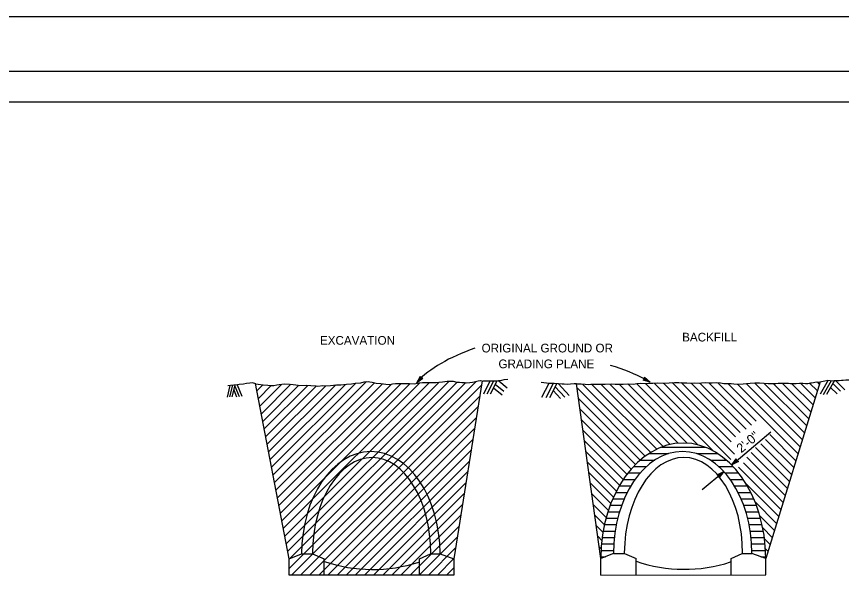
# Model space of a CAD drawing. Extents: x -894 to 866, y -476 to 714.
# Drawn here: x -142 to 529, y 251 to 714 of the extents above; entities that cross this region are included whole.
import ezdxf

# ---------------------------------------------------------------- set-up
doc = ezdxf.new("R2010")
doc.units = 0
for name, color, linetype in [('10 Sheet Format', 7, 'Continuous'), ('56 Stage 3 Anno', 7, 'Continuous'), ('57 Undefined', 7, 'Continuous'), ('59 Sndwall Anno', 7, 'Continuous'), ('60 Nongeo Data', 7, 'Continuous')]:
    doc.layers.add(name, color=color, linetype=linetype)

msp = doc.modelspace()

# ---------------------------------------------------------------- linework, layer by layer
at = {"layer": '10 Sheet Format'}
msp.add_line((-813.4509, 643.9567), (811.5452, 643.9567), dxfattribs=at)
for points in [[(-894.0439, 713.5635), (865.9554, 713.5635), (865.9554, -476.436), (-894.0439, -476.436)], [(-863.429, 668.9588), (836.571, 668.9588), (836.571, -431.0412), (-863.429, -431.0412)], [(-863.429, 668.9588), (836.571, 668.9588), (836.571, -431.0412), (-863.429, -431.0412)]]:
    msp.add_lwpolyline(points, close=True, dxfattribs=at)
at = {"layer": '56 Stage 3 Anno'}
for p, q in [((183.4337, 415.3131), (186.6164, 420.5705)), ((188.5467, 418.7261), (183.4337, 415.3131)), ((188.14, 418.8154), (184.3872, 416.3103)), ((184.3919, 416.3213), (186.714, 420.1524)), ((185.3435, 417.3091), (186.8419, 419.7847)), ((187.7187, 418.8946), (185.3435, 417.3091)), ((186.2982, 418.3076), (186.9396, 419.3666)), ((187.3463, 419.0068), (186.2982, 418.3076)), ((186.6164, 420.5705), (187.0254, 419.0729)), ((186.6164, 420.5701), (186.6164, 420.5701)), ((187.0254, 419.0729), (188.5467, 418.7261)), ((188.5467, 418.7261), (188.5467, 418.7261)), ((367.5766, 417.4816), (368.9199, 418.2591)), ((373.4719, 415.745), (367.5766, 417.4816)), ((367.5766, 417.4816), (367.5766, 417.4816)), ((372.2526, 416.4143), (367.9561, 417.6824)), ((371.0546, 417.0824), (368.2786, 417.9005)), ((369.8459, 417.7513), (368.6581, 418.1013)), ((368.9199, 418.2591), (368.8676, 419.8186)), ((368.8676, 419.8186), (368.8676, 419.8186)), ((368.8676, 419.8186), (373.4719, 415.745)), ((368.8849, 419.4024), (372.2644, 416.4127)), ((368.9026, 418.5859), (369.8459, 417.7513)), ((368.916, 418.9749), (371.0546, 417.0824)), ((183.4337, 415.3131), (183.4337, 415.3131)), ((373.4719, 415.745), (373.4719, 415.745)), ((439.6647, 348.4376), (471.5108, 375.2476)), ((439.6647, 348.4376), (443.3981, 353.3195)), ((445.1178, 351.2766), (439.6647, 348.4376)), ((444.7229, 351.4093), (440.721, 349.3258)), ((440.7269, 349.336), (443.4501, 352.8931)), ((441.7796, 350.2152), (443.5375, 352.5136)), ((444.3127, 351.5341), (441.7796, 350.2152)), ((442.8371, 351.1041), (443.5895, 352.0876)), ((443.9544, 351.6856), (442.8371, 351.1041)), ((443.3981, 353.3191), (443.3981, 353.3191)), ((443.3981, 353.3191), (443.643, 351.7864)), ((443.643, 351.7864), (445.1178, 351.2766)), ((445.1178, 351.2766), (445.1178, 351.2766)), ((415.7978, 328.3443), (433.3434, 343.1156)), ((427.8903, 340.2762), (433.3434, 343.1156)), ((433.3434, 343.1156), (429.61, 338.2337)), ((433.3434, 343.1156), (433.3434, 343.1156)), ((439.6647, 348.4376), (439.6647, 348.4376)), ((429.3655, 339.7664), (427.8903, 340.2762)), ((427.8903, 340.2762), (427.8903, 340.2762)), ((428.2852, 340.1435), (432.2875, 342.2274)), ((428.6958, 340.0191), (431.2285, 341.338)), ((429.0537, 339.8672), (430.171, 340.449)), ((429.61, 338.2337), (429.3655, 339.7664)), ((430.171, 340.449), (429.4186, 339.4656)), ((431.2285, 341.338), (429.4706, 339.0392)), ((432.2816, 342.2172), (429.5584, 338.6601)), ((429.61, 338.2337), (429.61, 338.2337))]:
    msp.add_line(p, q, dxfattribs=at)
for centre, start_param, end_param in [((312.6901, 397.6451), 5.32422268, 5.87601832), ((256.5204, 378.922), 3.74821155, 4.04017096)]:
    msp.add_ellipse(centre, major_axis=(-139.0475, -5.7822), ratio=0.43166708, start_param=start_param, end_param=end_param, dxfattribs=at)
at = {"layer": '59 Sndwall Anno'}
for p, q in [((242.982, 416.7068), (237.7237, 406.1525)), ((245.8174, 416.5009), (240.5592, 405.9462)), ((248.4981, 416.5524), (243.2403, 405.9977)), ((250.1186, 416.7698), (257.067, 411.0879)), ((518.12, 417.319), (511.7563, 405.9127)), ((520.5432, 417.0095), (514.1795, 405.6032)), ((523.2755, 417.2158), (516.9118, 405.8095)), ((524.0145, 417.145), (531.7031, 409.4714)), ((31.5545, 413.1064), (29.2052, 403.5938)), ((33.5651, 413.3127), (31.2159, 403.8001)), ((35.5241, 413.4158), (33.1753, 403.9029)), ((34.597, 409.5387), (36.8918, 403.9781)), ((35.4733, 412.6835), (38.9891, 404.1651)), ((37.2777, 413.6115), (41.1147, 404.3155)), ((245.943, 411.1505), (252.891, 405.4682)), ((247.3863, 414.2438), (254.3343, 408.5615)), ((291.0138, 414.8233), (284.8484, 403.2466)), ((294.5709, 414.7717), (288.4059, 403.195)), ((297.5094, 414.617), (291.3445, 403.0403)), ((296.2102, 412.1544), (303.9248, 403.6253)), ((298.7878, 414.5772), (307.5767, 404.8599)), ((520.0964, 411.4741), (525.3594, 406.221)), ((522.0039, 414.6706), (528.0928, 408.5934)), ((294.5087, 409.0095), (300.4319, 402.4607)), ((194.8152, 276.4358), (194.8148, 276.1756)), ((202.4392, 276.4354), (202.4392, 276.1893)), ((448.4835, 276.5382), (448.4859, 276.3157)), ((456.1075, 276.5374), (456.1036, 276.3157)), ((185.1545, 269.3177), (185.616, 269.4858)), ((438.8229, 269.4201), (439.3092, 269.576))]:
    msp.add_line(p, q, dxfattribs=at)
for points in [[(66.563, 340.2746), (142.5172, 416.2288)], [(77.2634, 284.1539), (209.8112, 416.7017)], [(79.5764, 264.1929), (231.8344, 416.4509)], [(53.4843, 408.867), (58.2162, 413.5989)], [(54.6733, 402.6312), (65.1068, 413.0643)], [(55.8623, 396.3958), (73.7036, 414.2371)], [(57.0513, 390.16), (81.0949, 414.2032)], [(58.2402, 383.9242), (87.6114, 413.2954)], [(59.4292, 377.6887), (94.9437, 413.2028)], [(60.6182, 371.4529), (101.9378, 412.7725)], [(61.8072, 365.2171), (109.4275, 412.8379)], [(62.9961, 358.9817), (117.5322, 413.5178)], [(64.1851, 352.7459), (125.4523, 414.0135)], [(65.3741, 346.5105), (133.831, 414.9674)], [(67.752, 334.0392), (149.0609, 415.3481)], [(68.941, 327.8034), (155.627, 414.4895)], [(70.13, 321.568), (162.857, 414.295)], [(71.3189, 315.3322), (170.7613, 414.7749)], [(72.5079, 309.0967), (178.0298, 414.6186)], [(73.6969, 302.8609), (186.0975, 415.2615)], [(74.8855, 296.6251), (193.851, 415.5906)], [(76.0748, 290.3897), (201.5848, 415.8997)], [(78.4524, 277.9185), (216.4624, 415.928)], [(79.5764, 271.6177), (223.4072, 415.4485)], [(81.4981, 258.6898), (236.067, 413.2591)], [(369.3821, 355.6585), (313.8834, 411.1572)], [(373.8424, 358.623), (318.1897, 414.2757)], [(378.6632, 361.2266), (325.7263, 414.1639)], [(383.9085, 363.4061), (333.1086, 414.206)], [(389.6663, 365.0726), (340.4279, 414.3115)], [(396.0864, 366.0773), (348.0113, 414.1524)], [(403.4289, 366.1596), (355.1948, 414.3938)], [(412.2568, 364.7565), (362.2365, 414.7769)], [(424.5222, 359.9152), (369.6109, 414.8269)], [(438.8954, 352.9667), (376.7424, 415.1198)], [(442.0367, 357.2502), (384.2526, 415.0343)], [(439.3855, 367.3258), (391.2364, 415.4749)], [(442.7647, 371.3714), (398.7053, 415.4312)], [(446.5627, 374.9246), (406.597, 414.8898)], [(451.5158, 377.4694), (413.8608, 415.1245)], [(455.7016, 380.7084), (421.0171, 415.3926)], [(459.6426, 384.1918), (428.4639, 415.3706)], [(493.702, 357.5569), (436.5351, 414.7241)], [(495.4516, 363.2321), (444.4828, 414.2009)], [(497.2008, 368.9073), (451.3493, 414.7591)], [(498.9504, 374.5828), (458.3142, 415.219)], [(500.6996, 380.258), (465.8685, 415.0891)], [(502.4492, 385.9332), (473.5477, 414.8343)], [(504.1984, 391.6084), (480.7378, 415.0686)], [(505.9476, 397.2836), (488.4067, 414.8249)], [(507.6968, 402.9588), (495.7153, 414.9402)], [(509.4464, 408.634), (503.0358, 415.045)], [(511.1956, 414.3091), (509.5295, 415.9757)], [(88.9248, 258.6921), (234.6702, 404.4375)], [(365.2439, 352.3723), (315.0846, 402.5316)], [(96.3516, 258.6941), (233.273, 395.6159)], [(361.3947, 348.7967), (316.2858, 393.9056)], [(103.7783, 258.6965), (231.8761, 386.7942)], [(357.814, 344.953), (317.4874, 385.2797)], [(111.2051, 258.6984), (230.4789, 377.9726)], [(354.4814, 340.8609), (318.6885, 376.6541)], [(118.6318, 258.7008), (229.082, 369.151)], [(490.2035, 346.2065), (467.2383, 369.1714)], [(491.9527, 351.8817), (470.664, 373.1704)], [(351.3912, 336.5266), (319.8897, 368.0281)], [(382.464, 362.8691), (418.1494, 362.8691)], [(486.7047, 334.8558), (459.0568, 362.5037)], [(488.4539, 340.5313), (463.3359, 365.6493)], [(126.0586, 258.7031), (227.6848, 360.3289)], [(348.5349, 331.9581), (321.0909, 359.4022)], [(372.2357, 357.6191), (388.3191, 357.6191)], [(411.2887, 357.6191), (428.3777, 357.6191)], [(484.9555, 329.1806), (455.5831, 358.5526)], [(133.4854, 258.7051), (226.2879, 351.5073)], [(345.9026, 327.166), (322.2921, 350.7766)], [(365.24, 352.3691), (377.1935, 352.3691)], [(422.4143, 352.3691), (435.3729, 352.3691)], [(481.4567, 317.8302), (449.2056, 350.0813)], [(483.2059, 323.5054), (452.0619, 354.6494)], [(140.9125, 258.7075), (224.8907, 342.6857)], [(359.7739, 347.1191), (370.3869, 347.1191)], [(429.221, 347.1191), (440.8395, 347.1191)], [(479.7071, 312.155), (445.1623, 346.7002)], [(343.4948, 322.1491), (323.4932, 342.1506)], [(351.4542, 336.6191), (361.103, 336.6191)], [(355.2688, 341.8691), (365.2459, 341.8691)], [(434.3619, 341.8691), (445.3446, 341.8691)], [(438.5048, 336.6191), (449.1591, 336.6191)], [(148.3393, 258.7094), (223.4934, 333.864)], [(341.3172, 316.9022), (324.6944, 333.5247)], [(348.1869, 331.3691), (357.6644, 331.3691)], [(441.9434, 331.3691), (452.4265, 331.3691)], [(477.9579, 306.4798), (451.4883, 332.9491)], [(155.766, 258.7118), (222.0966, 325.0424)], [(339.37, 311.4247), (325.8956, 324.8987)], [(345.3668, 326.1192), (354.7625, 326.1192)], [(444.8454, 326.1192), (455.2461, 326.1192)], [(163.1928, 258.7138), (220.6994, 316.2208)], [(337.6574, 305.7129), (327.0972, 316.2731)], [(340.8318, 315.6192), (350.2148, 315.6192)], [(342.9349, 320.8692), (352.3007, 320.8692)], [(447.3076, 320.8692), (457.6784, 320.8692)], [(449.3934, 315.6192), (459.7816, 315.6192)], [(476.2083, 300.8046), (458.7634, 318.2495)], [(339.0259, 310.3692), (348.4613, 310.3692)], [(451.1465, 310.3692), (461.5875, 310.3692)], [(170.6195, 258.7161), (219.3021, 307.3987)], [(336.1972, 299.7483), (328.2984, 307.6471)], [(337.5003, 305.1192), (347.0058, 305.1192)], [(452.6024, 305.1192), (463.113, 305.1192)], [(474.4591, 295.1291), (462.5993, 306.9893)], [(178.0463, 258.7181), (217.9053, 298.5775)], [(334.9991, 293.522), (329.4995, 299.0216)], [(336.2239, 299.8692), (345.8215, 299.8692)], [(453.7863, 299.8692), (464.3894, 299.8692)], [(472.7099, 289.4539), (464.9378, 297.2259)], [(185.473, 258.7205), (216.508, 289.7554)], [(334.0889, 287.0074), (330.7007, 290.3956)], [(334.3834, 289.3692), (344.2054, 289.3692)], [(335.1885, 294.6192), (344.8904, 294.6192)], [(454.7174, 294.6192), (465.4248, 294.6192)], [(455.4024, 289.3692), (466.23, 289.3692)], [(333.7905, 284.1192), (343.755, 284.1192)], [(455.8528, 284.1192), (466.8229, 284.1192)], [(470.9603, 283.7787), (466.3607, 288.3783)], [(192.8998, 258.7228), (215.1112, 280.9338)], [(333.4909, 280.1807), (331.9019, 281.7696)], [(333.4157, 278.8693), (343.5282, 278.8693)], [(456.0796, 278.8693), (467.1973, 278.8693)], [(469.2111, 278.1035), (467.1217, 280.1929)], [(200.3266, 258.7248), (213.7139, 272.1122)], [(207.7533, 258.7272), (213.7002, 264.6736)]]:
    msp.add_lwpolyline(points, dxfattribs=at)
at = {"layer": '60 Nongeo Data'}
for p, q in [((236.6277, 416.7989), (213.7002, 272.0232)), ((511.7566, 416.128), (467.3685, 272.1256)), ((79.5764, 272.0232), (52.3784, 414.667)), ((333.2448, 272.1256), (313.4255, 414.4442)), ((79.5764, 272.0232), (89.8319, 276.1574)), ((89.8319, 276.1574), (98.7299, 276.1574)), ((98.7299, 276.1574), (108.2815, 272.0232)), ((185.6333, 272.0232), (194.5467, 276.1574)), ((194.5467, 276.1574), (202.4392, 276.1574)), ((202.4392, 276.1574), (213.7002, 272.0232)), ((343.5003, 276.2594), (333.2448, 272.1256)), ((343.5003, 276.2594), (352.3983, 276.2594)), ((352.3983, 276.2594), (361.9499, 272.1256)), ((439.3017, 272.1256), (448.215, 276.2594)), ((448.215, 276.2594), (456.1075, 276.2594)), ((467.3685, 272.1256), (456.1075, 276.2594)), ((79.5764, 258.6618), (79.5764, 272.0232)), ((108.2815, 258.6894), (108.2815, 272.0232)), ((185.6333, 258.7287), (185.6333, 272.0232)), ((213.7002, 272.0232), (213.7002, 258.7287)), ((333.2448, 258.7638), (333.2448, 272.1256)), ((361.9499, 258.7913), (361.9499, 272.1256)), ((439.3017, 258.7913), (439.3017, 272.1256)), ((467.3685, 258.8307), (467.3685, 272.1256)), ((213.7037, 258.7287), (79.5764, 258.6894)), ((333.2448, 258.7913), (467.3721, 258.8307))]:
    msp.add_line(p, q, dxfattribs=at)
for points in [[(52.7032, 414.5001), (54.469, 414.1143), (58.4398, 413.5682), (62.2603, 413.3702), (64.1705, 413.1221), (65.7792, 413.0229), (67.1363, 413.1725), (69.5501, 413.5713), (71.6615, 413.9702), (76.2367, 414.5686), (79.9063, 414.3206), (82.9225, 414.0229), (85.2343, 413.5261), (88.3008, 413.2284), (93.8811, 413.28), (97.2992, 413.0324), (101.3209, 412.9339), (103.0295, 412.4867), (106.9512, 412.9851), (109.4145, 412.8367), (113.4362, 413.1363), (118.2626, 413.5855), (121.7818, 413.7359), (126.407, 414.0855), (130.3787, 414.4847), (133.4456, 414.9335), (137.9704, 415.3328), (140.7361, 416.1796), (144.3558, 416.28), (145.4113, 416.0316), (147.1704, 415.7335), (150.3369, 415.0879), (154.2078, 414.7902), (156.3188, 414.343), (158.279, 414.2442), (161.1947, 414.0461), (163.8593, 414.445), (166.1719, 414.6446), (169.1884, 414.745), (171.853, 414.7954), (177.2317, 414.6477), (181.2534, 414.4997), (185.527, 415.1977), (188.1915, 415.4969), (190.0014, 415.5969), (192.4648, 415.6473), (196.084, 415.4993), (197.5423, 415.5989), (199.151, 415.5997), (201.564, 415.8989), (204.5301, 416.0489), (208.1002, 416.5973), (210.5635, 416.7473), (213.0769, 416.5989), (216.1931, 415.9528), (218.3545, 415.7544), (220.0639, 415.6556), (222.2757, 415.5568), (223.834, 415.408), (226.6993, 415.5083), (228.9115, 415.8572), (231.2749, 416.3056), (233.3867, 416.8536), (235.3978, 417.0532), (237.2033, 416.7154)], [(257.5178, 418.0548), (254.2501, 417.7552), (252.5402, 417.3068), (251.0824, 417.008), (249.8757, 416.8583), (248.1662, 416.5591), (246.5576, 416.5091), (243.1391, 416.6576), (239.8214, 416.756), (237.2576, 416.7052), (237.2576, 416.7052)], [(511.3862, 415.9898), (514.0499, 416.6792), (515.4425, 416.9111), (516.835, 417.1434), (517.7637, 417.3757), (519.8527, 417.1434), (521.7094, 416.9111), (523.3342, 417.1434), (525.1913, 417.1434), (525.8877, 417.1434), (527.048, 417.1434), (528.905, 417.3757), (530.2976, 417.3757), (532.6188, 417.6076), (534.2436, 417.8398), (535.4038, 417.6076), (536.5645, 417.1434), (538.6534, 417.1434), (540.5105, 417.3757), (540.9747, 417.3757)], [(52.6989, 414.5517), (49.9261, 415.1576), (47.5631, 415.0576), (44.9489, 414.7583), (42.4851, 414.3095), (39.0163, 413.9603), (37.6584, 413.5619), (34.6922, 413.3619), (32.0277, 413.0627), (29.9163, 412.9127)], [(313.5161, 414.4426), (311.657, 414.3887), (308.5397, 414.0895), (306.0767, 414.0391), (303.513, 414.1375), (301.6527, 414.2367), (298.687, 414.5343), (295.2689, 414.6824), (292.6043, 414.8312), (291.1969, 414.7312), (284.6162, 415.5788)], [(313.5161, 414.4426), (315.1259, 414.4895), (317.1366, 414.3406), (320.3535, 414.1426), (322.9173, 414.0438), (325.0791, 414.1442), (330.0058, 414.2946), (332.5196, 414.2458), (334.7314, 414.0969), (336.8428, 414.1973), (341.5684, 414.3477), (344.8357, 414.2493), (347.9526, 414.1509), (351.3711, 414.2513), (354.84, 414.4017), (359.4144, 414.3032), (362.6825, 414.8517), (365.9002, 414.9024), (369.2683, 414.8036), (372.2345, 415.0036), (375.4014, 415.104), (379.725, 415.1552), (384.0482, 415.0568), (385.4053, 414.908), (388.8242, 415.2572), (393.2482, 415.6568), (396.5659, 415.4587), (400.3364, 415.4099), (403.1014, 415.3111), (406.0167, 415.0635), (409.0832, 415.1639), (413.3564, 415.0654), (415.0655, 415.265), (418.5848, 415.465), (421.9025, 415.3666), (423.9135, 415.367), (427.4324, 415.4674), (430.5993, 415.1702), (433.3639, 414.7229), (436.8828, 414.7241), (437.084, 414.7241), (439.2958, 414.6749), (441.4072, 414.5265), (444.1217, 414.1788), (449.0485, 414.4788), (451.9142, 414.828), (454.6792, 415.0776), (458.5505, 415.228), (462.2201, 415.3284), (465.9902, 415.0808), (469.2575, 414.7832), (471.1681, 414.8335), (473.8827, 414.8343), (475.6925, 414.7851), (477.452, 414.9351), (479.3626, 415.0351), (483.4847, 415.1359), (485.7972, 414.9871), (487.6067, 414.8387), (490.422, 414.7895), (492.2319, 414.8398), (494.8961, 414.9402), (497.5606, 414.941), (499.8224, 414.7426), (501.6827, 414.743), (503.6941, 415.1914), (504.6492, 415.2914), (506.2074, 415.441), (508.4704, 416.0387), (510.1291, 415.9398), (511.3862, 415.9898), (511.8996, 416.0536)], [(333.2479, 272.9992), (333.1031, 273.1441)], [(333.2511, 273.6193), (336.9503, 273.6193)], [(463.2997, 273.6193), (467.3622, 273.6193)], [(467.4619, 272.4283), (467.367, 272.5228)]]:
    msp.add_lwpolyline(points, dxfattribs=at)
for centre in [(147.483, 384.7335), (401.1514, 384.8357)]:
    msp.add_arc(centre, 121.4081, 251.1415778, 288.0767111, dxfattribs=at)
for centre, major_axis, ratio, start_param, end_param in [((400.3067, 272.1256), (0, -94.141), 0.71235416, 1.57254602, 4.70789757), ((146.1356, 276.1573), (0, -83.1065), 0.67748897, 1.57414091, 4.71328225), ((399.804, 276.2595), (0, -83.1065), 0.67748897, 1.57414091, 4.71328225), ((146.7281, 276.2473), (-0.5835, -78.1417), 0.61534659, 1.57780397, 4.7123197), ((400.3965, 276.3495), (-0.5835, -78.1417), 0.61534659, 1.57780397, 4.7123197)]:
    msp.add_ellipse(centre, major_axis=major_axis, ratio=ratio, start_param=start_param, end_param=end_param, dxfattribs=at)

# ---------------------------------------------------------------- texts
at = {"layer": '57 Undefined'}
for s, height, rotation, p in [('EXCAVATION', 7.0866, 0.0168278, (104.7224, 446.2799)), ('BACKFILL', 7.0866, 0.0168278, (399.3612, 448.952)), ('2\'-0"', 7.49999, 40.0932056, (447.481, 357.7893))]:
    msp.add_text(s, height=height, rotation=rotation, dxfattribs=at).set_placement(p)
for s, p in [('ORIGINAL GROUND OR', (236.2178, 440.0319)), ('GRADING PLANE', (249.9552, 427.1662))]:
    msp.add_text(s, height=7.0866, dxfattribs=at).set_placement(p)

doc.saveas('drawing.dxf')
